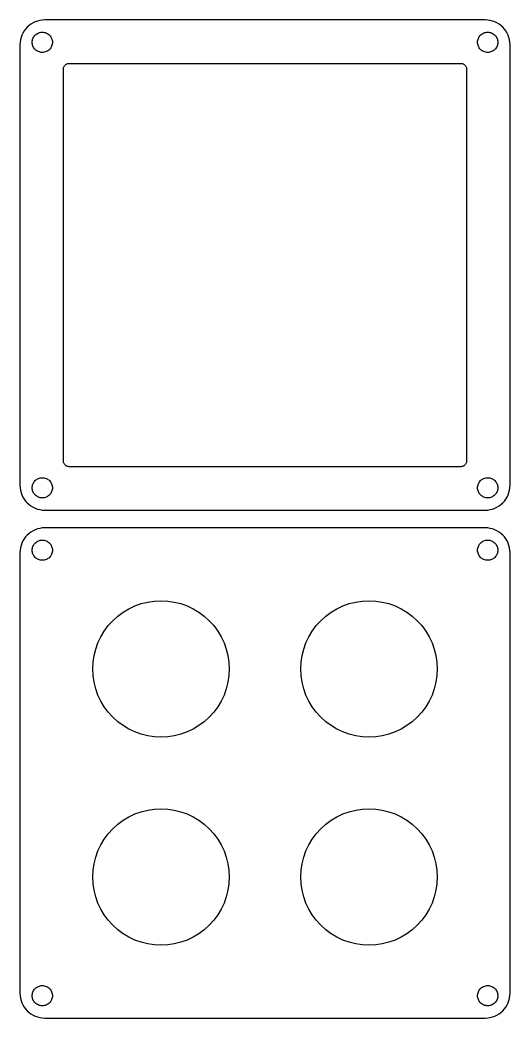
# Model space of a CAD drawing. Header units: metres. Extents: x 0 to 412, y -313 to 17.
# Drawn here: x 83 to 163.1, y -312.6 to -149.4 of the extents above; entities that cross this region are included whole.
import ezdxf

# ---------------------------------------------------------------- set-up
doc = ezdxf.new("R2010")
doc.units = ezdxf.units.M

msp = doc.modelspace()

# ---------------------------------------------------------------- linework, layer by layer
for p, q in [((85.0908, -149.928), (84.7499, -150.132)), ((85.4501, -149.758), (85.0908, -149.928)), ((85.8243, -149.624), (85.4501, -149.758)), ((86.2099, -149.528), (85.8243, -149.624)), ((86.603, -149.469), (86.2099, -149.528)), ((86.9988, -149.45), (86.603, -149.469)), ((159.001, -149.45), (86.9988, -149.45)), ((159.397, -149.469), (159.001, -149.45)), ((159.79, -149.528), (159.397, -149.469)), ((160.176, -149.624), (159.79, -149.528)), ((160.55, -149.758), (160.176, -149.624)), ((160.909, -149.928), (160.55, -149.758)), ((161.25, -150.132), (160.909, -149.928)), ((83.4282, -151.591), (83.2582, -151.95)), ((83.6325, -151.25), (83.4282, -151.591)), ((83.8693, -150.931), (83.6325, -151.25)), ((84.1362, -150.636), (83.8693, -150.931)), ((84.4307, -150.369), (84.1362, -150.636)), ((84.7499, -150.132), (84.4307, -150.369)), ((85.6833, -151.728), (85.8223, -151.645)), ((85.8223, -151.645), (85.9686, -151.576)), ((85.9686, -151.576), (86.121, -151.521)), ((86.121, -151.521), (86.2782, -151.482)), ((86.2782, -151.482), (86.4382, -151.458)), ((86.4382, -151.458), (86.6, -151.45)), ((86.6, -151.45), (86.7618, -151.458)), ((86.7618, -151.458), (86.9218, -151.482)), ((86.9218, -151.482), (87.079, -151.521)), ((87.079, -151.521), (87.2314, -151.576)), ((87.2314, -151.576), (87.3777, -151.645)), ((87.3777, -151.645), (87.5167, -151.728)), ((158.483, -151.728), (158.622, -151.645)), ((158.622, -151.645), (158.769, -151.576)), ((158.769, -151.576), (158.921, -151.521)), ((158.921, -151.521), (159.078, -151.482)), ((159.078, -151.482), (159.238, -151.458)), ((159.238, -151.458), (159.4, -151.45)), ((159.4, -151.45), (159.562, -151.458)), ((159.562, -151.458), (159.722, -151.482)), ((159.722, -151.482), (159.879, -151.521)), ((159.879, -151.521), (160.031, -151.576)), ((160.031, -151.576), (160.178, -151.645)), ((160.178, -151.645), (160.317, -151.728)), ((161.569, -150.369), (161.25, -150.132)), ((161.864, -150.636), (161.569, -150.369)), ((162.131, -150.931), (161.864, -150.636)), ((162.368, -151.25), (162.131, -150.931)), ((162.572, -151.591), (162.368, -151.25)), ((162.742, -151.95), (162.572, -151.591)), ((82.9694, -153.103), (82.95, -153.499)), ((83.0278, -152.71), (82.9694, -153.103)), ((83.1243, -152.324), (83.0278, -152.71)), ((83.2582, -151.95), (83.1243, -152.324)), ((84.9501, -153.1), (84.958, -152.938)), ((84.958, -153.262), (84.9501, -153.1)), ((84.958, -152.938), (84.9818, -152.778)), ((84.9818, -153.422), (84.958, -153.262)), ((84.9818, -152.778), (85.0211, -152.621)), ((85.0211, -152.621), (85.0757, -152.469)), ((85.0757, -152.469), (85.1448, -152.322)), ((85.1448, -152.322), (85.2282, -152.183)), ((85.2282, -152.183), (85.3246, -152.053)), ((85.3246, -152.053), (85.4333, -151.933)), ((85.4333, -151.933), (85.5533, -151.825)), ((85.5533, -151.825), (85.6833, -151.728)), ((87.5167, -151.728), (87.6467, -151.825)), ((87.6467, -151.825), (87.7668, -151.933)), ((87.7668, -151.933), (87.8754, -152.053)), ((87.8754, -152.053), (87.9718, -152.183)), ((87.9718, -152.183), (88.0552, -152.322)), ((88.0552, -152.322), (88.1244, -152.469)), ((88.1244, -152.469), (88.1789, -152.621)), ((88.1789, -152.621), (88.2183, -152.778)), ((88.2183, -152.778), (88.242, -152.938)), ((88.242, -153.262), (88.2183, -153.422)), ((88.242, -152.938), (88.2499, -153.1)), ((88.2499, -153.1), (88.242, -153.262)), ((157.75, -153.1), (157.758, -152.938)), ((157.758, -153.262), (157.75, -153.1)), ((157.758, -152.938), (157.782, -152.778)), ((157.782, -153.422), (157.758, -153.262)), ((157.782, -152.778), (157.821, -152.621)), ((157.821, -152.621), (157.876, -152.469)), ((157.876, -152.469), (157.945, -152.322)), ((157.945, -152.322), (158.028, -152.183)), ((158.028, -152.183), (158.125, -152.053)), ((158.125, -152.053), (158.233, -151.933)), ((158.233, -151.933), (158.353, -151.825)), ((158.353, -151.825), (158.483, -151.728)), ((160.317, -151.728), (160.447, -151.825)), ((160.447, -151.825), (160.567, -151.933)), ((160.567, -151.933), (160.675, -152.053)), ((160.675, -152.053), (160.772, -152.183)), ((160.772, -152.183), (160.855, -152.322)), ((160.855, -152.322), (160.924, -152.469)), ((160.924, -152.469), (160.979, -152.621)), ((160.979, -152.621), (161.018, -152.778)), ((161.018, -152.778), (161.042, -152.938)), ((161.042, -153.262), (161.018, -153.422)), ((161.042, -152.938), (161.05, -153.1)), ((161.05, -153.1), (161.042, -153.262)), ((162.876, -152.324), (162.742, -151.95)), ((162.972, -152.71), (162.876, -152.324)), ((163.031, -153.103), (162.972, -152.71)), ((163.05, -153.499), (163.031, -153.103)), ((82.95, -153.499), (82.95, -225.501)), ((85.0211, -153.579), (84.9818, -153.422)), ((85.0757, -153.731), (85.0211, -153.579)), ((85.1448, -153.878), (85.0757, -153.731)), ((85.2282, -154.017), (85.1448, -153.878)), ((85.3246, -154.147), (85.2282, -154.017)), ((85.4334, -154.267), (85.3246, -154.147)), ((85.5533, -154.375), (85.4334, -154.267)), ((85.6833, -154.472), (85.5533, -154.375)), ((85.8223, -154.555), (85.6833, -154.472)), ((85.9686, -154.624), (85.8223, -154.555)), ((86.121, -154.679), (85.9686, -154.624)), ((86.2782, -154.718), (86.121, -154.679)), ((86.4382, -154.742), (86.2782, -154.718)), ((86.6, -154.75), (86.4382, -154.742)), ((86.7618, -154.742), (86.6, -154.75)), ((86.9218, -154.718), (86.7618, -154.742)), ((87.079, -154.679), (86.9218, -154.718)), ((87.2314, -154.624), (87.079, -154.679)), ((87.3777, -154.555), (87.2314, -154.624)), ((87.5167, -154.472), (87.3777, -154.555)), ((87.6467, -154.375), (87.5167, -154.472)), ((87.7667, -154.267), (87.6467, -154.375)), ((87.8755, -154.147), (87.7667, -154.267)), ((87.9718, -154.017), (87.8755, -154.147)), ((88.0552, -153.878), (87.9718, -154.017)), ((88.1244, -153.731), (88.0552, -153.878)), ((88.1789, -153.579), (88.1244, -153.731)), ((88.2183, -153.422), (88.1789, -153.579)), ((157.821, -153.579), (157.782, -153.422)), ((157.876, -153.731), (157.821, -153.579)), ((157.945, -153.878), (157.876, -153.731)), ((158.028, -154.017), (157.945, -153.878)), ((158.125, -154.147), (158.028, -154.017)), ((158.233, -154.267), (158.125, -154.147)), ((158.353, -154.375), (158.233, -154.267)), ((158.483, -154.472), (158.353, -154.375)), ((158.622, -154.555), (158.483, -154.472)), ((158.769, -154.624), (158.622, -154.555)), ((158.921, -154.679), (158.769, -154.624)), ((159.078, -154.718), (158.921, -154.679)), ((159.238, -154.742), (159.078, -154.718)), ((159.4, -154.75), (159.238, -154.742)), ((159.562, -154.742), (159.4, -154.75)), ((159.722, -154.718), (159.562, -154.742)), ((159.879, -154.679), (159.722, -154.718)), ((160.031, -154.624), (159.879, -154.679)), ((160.178, -154.555), (160.031, -154.624)), ((160.317, -154.472), (160.178, -154.555)), ((160.447, -154.375), (160.317, -154.472)), ((160.567, -154.267), (160.447, -154.375)), ((160.675, -154.147), (160.567, -154.267)), ((160.772, -154.017), (160.675, -154.147)), ((160.855, -153.878), (160.772, -154.017)), ((160.924, -153.731), (160.855, -153.878)), ((160.979, -153.579), (160.924, -153.731)), ((161.018, -153.422), (160.979, -153.579)), ((163.05, -225.501), (163.05, -153.499)), ((90.7242, -156.591), (90.8148, -156.568)), ((90.8148, -156.568), (90.9068, -156.555)), ((90.9068, -156.555), (91.0012, -156.55)), ((91.0012, -156.55), (154.999, -156.55)), ((154.999, -156.55), (155.093, -156.555)), ((155.093, -156.555), (155.185, -156.568)), ((155.185, -156.568), (155.276, -156.591)), ((90.05, -157.501), (90.0546, -157.407)), ((90.05, -221.499), (90.05, -157.501)), ((90.0546, -157.407), (90.0683, -157.315)), ((90.0683, -157.315), (90.091, -157.224)), ((90.091, -157.224), (90.1224, -157.136)), ((90.1224, -157.136), (90.1622, -157.052)), ((90.1622, -157.052), (90.2102, -156.972)), ((90.2102, -156.972), (90.2657, -156.897)), ((90.2657, -156.897), (90.3283, -156.828)), ((90.3283, -156.828), (90.3974, -156.766)), ((90.3974, -156.766), (90.4722, -156.71)), ((90.4722, -156.71), (90.5523, -156.662)), ((90.5523, -156.662), (90.6365, -156.622)), ((90.6365, -156.622), (90.7242, -156.591)), ((155.276, -156.591), (155.364, -156.622)), ((155.364, -156.622), (155.448, -156.662)), ((155.448, -156.662), (155.528, -156.71)), ((155.528, -156.71), (155.603, -156.766)), ((155.603, -156.766), (155.672, -156.828)), ((155.672, -156.828), (155.734, -156.897)), ((155.734, -156.897), (155.79, -156.972)), ((155.79, -156.972), (155.838, -157.052)), ((155.838, -157.052), (155.878, -157.136)), ((155.878, -157.136), (155.909, -157.224)), ((155.909, -157.224), (155.932, -157.315)), ((155.932, -157.315), (155.945, -157.407)), ((155.945, -157.407), (155.95, -157.501)), ((155.95, -157.501), (155.95, -221.499)), ((90.0546, -221.593), (90.05, -221.499)), ((90.0683, -221.685), (90.0546, -221.593)), ((90.091, -221.776), (90.0683, -221.685)), ((90.1224, -221.864), (90.091, -221.776)), ((155.909, -221.776), (155.878, -221.864)), ((155.932, -221.685), (155.909, -221.776)), ((155.945, -221.593), (155.932, -221.685)), ((155.95, -221.499), (155.945, -221.593)), ((90.1622, -221.948), (90.1224, -221.864)), ((90.2102, -222.028), (90.1622, -221.948)), ((90.2657, -222.103), (90.2102, -222.028)), ((90.3283, -222.172), (90.2657, -222.103)), ((90.3974, -222.234), (90.3283, -222.172)), ((90.4722, -222.29), (90.3974, -222.234)), ((90.5523, -222.338), (90.4722, -222.29)), ((90.6365, -222.378), (90.5523, -222.338)), ((90.7242, -222.409), (90.6365, -222.378)), ((90.8148, -222.432), (90.7242, -222.409)), ((90.9068, -222.445), (90.8148, -222.432)), ((91.0012, -222.45), (90.9068, -222.445)), ((154.999, -222.45), (91.0012, -222.45)), ((155.093, -222.445), (154.999, -222.45)), ((155.185, -222.432), (155.093, -222.445)), ((155.276, -222.409), (155.185, -222.432)), ((155.364, -222.378), (155.276, -222.409)), ((155.448, -222.338), (155.364, -222.378)), ((155.528, -222.29), (155.448, -222.338)), ((155.603, -222.234), (155.528, -222.29)), ((155.672, -222.172), (155.603, -222.234)), ((155.734, -222.103), (155.672, -222.172)), ((155.79, -222.028), (155.734, -222.103)), ((155.838, -221.948), (155.79, -222.028)), ((155.878, -221.864), (155.838, -221.948)), ((85.1448, -225.122), (85.2282, -224.983)), ((85.2282, -224.983), (85.3246, -224.853)), ((85.3246, -224.853), (85.4334, -224.733)), ((85.4334, -224.733), (85.5533, -224.625)), ((85.5533, -224.625), (85.6833, -224.528)), ((85.6833, -224.528), (85.8223, -224.445)), ((85.8223, -224.445), (85.9686, -224.376)), ((85.9686, -224.376), (86.121, -224.321)), ((86.121, -224.321), (86.2782, -224.282)), ((86.2782, -224.282), (86.4382, -224.258)), ((86.4382, -224.258), (86.6, -224.25)), ((86.6, -224.25), (86.7618, -224.258)), ((86.7618, -224.258), (86.9218, -224.282)), ((86.9218, -224.282), (87.079, -224.321)), ((87.079, -224.321), (87.2314, -224.376)), ((87.2314, -224.376), (87.3777, -224.445)), ((87.3777, -224.445), (87.5167, -224.528)), ((87.5167, -224.528), (87.6467, -224.625)), ((87.6467, -224.625), (87.7667, -224.733)), ((87.7667, -224.733), (87.8755, -224.853)), ((87.8755, -224.853), (87.9718, -224.983)), ((87.9718, -224.983), (88.0552, -225.122)), ((157.945, -225.122), (158.028, -224.983)), ((158.028, -224.983), (158.125, -224.853)), ((158.125, -224.853), (158.233, -224.733)), ((158.233, -224.733), (158.353, -224.625)), ((158.353, -224.625), (158.483, -224.528)), ((158.483, -224.528), (158.622, -224.445)), ((158.622, -224.445), (158.769, -224.376)), ((158.769, -224.376), (158.921, -224.321)), ((158.921, -224.321), (159.078, -224.282)), ((159.078, -224.282), (159.238, -224.258)), ((159.238, -224.258), (159.4, -224.25)), ((159.4, -224.25), (159.562, -224.258)), ((159.562, -224.258), (159.722, -224.282)), ((159.722, -224.282), (159.879, -224.321)), ((159.879, -224.321), (160.031, -224.376)), ((160.031, -224.376), (160.178, -224.445)), ((160.178, -224.445), (160.317, -224.528)), ((160.317, -224.528), (160.447, -224.625)), ((160.447, -224.625), (160.567, -224.733)), ((160.567, -224.733), (160.675, -224.853)), ((160.675, -224.853), (160.772, -224.983)), ((160.772, -224.983), (160.855, -225.122)), ((82.95, -225.501), (82.9694, -225.897)), ((82.9694, -225.897), (83.0278, -226.29)), ((83.0278, -226.29), (83.1243, -226.676)), ((83.1243, -226.676), (83.2582, -227.05)), ((84.9501, -225.9), (84.958, -225.738)), ((84.958, -226.062), (84.9501, -225.9)), ((84.958, -225.738), (84.9818, -225.578)), ((84.9818, -226.222), (84.958, -226.062)), ((84.9818, -225.578), (85.0211, -225.421)), ((85.0211, -226.379), (84.9818, -226.222)), ((85.0211, -225.421), (85.0757, -225.269)), ((85.0757, -226.531), (85.0211, -226.379)), ((85.0757, -225.269), (85.1448, -225.122)), ((85.1448, -226.678), (85.0757, -226.531)), ((85.2282, -226.817), (85.1448, -226.678)), ((88.0552, -226.678), (87.9718, -226.817)), ((88.0552, -225.122), (88.1244, -225.269)), ((88.1244, -226.531), (88.0552, -226.678)), ((88.1244, -225.269), (88.1789, -225.421)), ((88.1789, -226.379), (88.1244, -226.531)), ((88.1789, -225.421), (88.2183, -225.578)), ((88.2183, -226.222), (88.1789, -226.379)), ((88.2183, -225.578), (88.242, -225.738)), ((88.242, -226.062), (88.2183, -226.222)), ((88.242, -225.738), (88.2499, -225.9)), ((88.2499, -225.9), (88.242, -226.062)), ((157.75, -225.9), (157.758, -225.738)), ((157.758, -226.062), (157.75, -225.9)), ((157.758, -225.738), (157.782, -225.578)), ((157.782, -226.222), (157.758, -226.062)), ((157.782, -225.578), (157.821, -225.421)), ((157.821, -226.379), (157.782, -226.222)), ((157.821, -225.421), (157.876, -225.269)), ((157.876, -226.531), (157.821, -226.379)), ((157.876, -225.269), (157.945, -225.122)), ((157.945, -226.678), (157.876, -226.531)), ((158.028, -226.817), (157.945, -226.678)), ((160.855, -226.678), (160.772, -226.817)), ((160.855, -225.122), (160.924, -225.269)), ((160.924, -226.531), (160.855, -226.678)), ((160.924, -225.269), (160.979, -225.421)), ((160.979, -226.379), (160.924, -226.531)), ((160.979, -225.421), (161.018, -225.578)), ((161.018, -226.222), (160.979, -226.379)), ((161.018, -225.578), (161.042, -225.738)), ((161.042, -226.062), (161.018, -226.222)), ((161.042, -225.738), (161.05, -225.9)), ((161.05, -225.9), (161.042, -226.062)), ((162.742, -227.05), (162.876, -226.676)), ((162.876, -226.676), (162.972, -226.29)), ((162.972, -226.29), (163.031, -225.897)), ((163.031, -225.897), (163.05, -225.501)), ((83.2582, -227.05), (83.4282, -227.409)), ((83.4282, -227.409), (83.6325, -227.75)), ((83.6325, -227.75), (83.8693, -228.069)), ((83.8693, -228.069), (84.1362, -228.364)), ((85.3246, -226.947), (85.2282, -226.817)), ((85.4333, -227.067), (85.3246, -226.947)), ((85.5533, -227.175), (85.4333, -227.067)), ((85.6833, -227.272), (85.5533, -227.175)), ((85.8223, -227.355), (85.6833, -227.272)), ((85.9686, -227.424), (85.8223, -227.355)), ((86.121, -227.479), (85.9686, -227.424)), ((86.2782, -227.518), (86.121, -227.479)), ((86.4382, -227.542), (86.2782, -227.518)), ((86.6, -227.55), (86.4382, -227.542)), ((86.7618, -227.542), (86.6, -227.55)), ((86.9218, -227.518), (86.7618, -227.542)), ((87.079, -227.479), (86.9218, -227.518)), ((87.2314, -227.424), (87.079, -227.479)), ((87.3777, -227.355), (87.2314, -227.424)), ((87.5167, -227.272), (87.3777, -227.355)), ((87.6467, -227.175), (87.5167, -227.272)), ((87.7668, -227.067), (87.6467, -227.175)), ((87.8754, -226.947), (87.7668, -227.067)), ((87.9718, -226.817), (87.8754, -226.947)), ((158.125, -226.947), (158.028, -226.817)), ((158.233, -227.067), (158.125, -226.947)), ((158.353, -227.175), (158.233, -227.067)), ((158.483, -227.272), (158.353, -227.175)), ((158.622, -227.355), (158.483, -227.272)), ((158.769, -227.424), (158.622, -227.355)), ((158.921, -227.479), (158.769, -227.424)), ((159.078, -227.518), (158.921, -227.479)), ((159.238, -227.542), (159.078, -227.518)), ((159.4, -227.55), (159.238, -227.542)), ((159.562, -227.542), (159.4, -227.55)), ((159.722, -227.518), (159.562, -227.542)), ((159.879, -227.479), (159.722, -227.518)), ((160.031, -227.424), (159.879, -227.479)), ((160.178, -227.355), (160.031, -227.424)), ((160.317, -227.272), (160.178, -227.355)), ((160.447, -227.175), (160.317, -227.272)), ((160.567, -227.067), (160.447, -227.175)), ((160.675, -226.947), (160.567, -227.067)), ((160.772, -226.817), (160.675, -226.947)), ((161.864, -228.364), (162.131, -228.069)), ((162.131, -228.069), (162.368, -227.75)), ((162.368, -227.75), (162.572, -227.409)), ((162.572, -227.409), (162.742, -227.05)), ((84.1362, -228.364), (84.4307, -228.631)), ((84.4307, -228.631), (84.7499, -228.868)), ((84.7499, -228.868), (85.0908, -229.072)), ((85.0908, -229.072), (85.4501, -229.242)), ((85.4501, -229.242), (85.8243, -229.376)), ((85.8243, -229.376), (86.2099, -229.472)), ((86.2099, -229.472), (86.603, -229.531)), ((86.603, -229.531), (86.9988, -229.55)), ((86.9988, -229.55), (159.001, -229.55)), ((159.001, -229.55), (159.397, -229.531)), ((159.397, -229.531), (159.79, -229.472)), ((159.79, -229.472), (160.176, -229.376)), ((160.176, -229.376), (160.55, -229.242)), ((160.55, -229.242), (160.909, -229.072)), ((160.909, -229.072), (161.25, -228.868)), ((161.25, -228.868), (161.569, -228.631)), ((161.569, -228.631), (161.864, -228.364)), ((84.7499, -233.132), (84.4307, -233.369)), ((85.0908, -232.928), (84.7499, -233.132)), ((85.4501, -232.758), (85.0908, -232.928)), ((85.8243, -232.624), (85.4501, -232.758)), ((86.2099, -232.528), (85.8243, -232.624)), ((86.603, -232.469), (86.2099, -232.528)), ((86.9988, -232.45), (86.603, -232.469)), ((159.001, -232.45), (86.9988, -232.45)), ((159.397, -232.469), (159.001, -232.45)), ((159.79, -232.528), (159.397, -232.469)), ((160.176, -232.624), (159.79, -232.528)), ((160.55, -232.758), (160.176, -232.624)), ((160.909, -232.928), (160.55, -232.758)), ((161.25, -233.132), (160.909, -232.928)), ((161.569, -233.369), (161.25, -233.132)), ((83.4282, -234.591), (83.2582, -234.95)), ((83.6325, -234.25), (83.4282, -234.591)), ((83.8693, -233.931), (83.6325, -234.25)), ((84.1362, -233.636), (83.8693, -233.931)), ((84.4307, -233.369), (84.1362, -233.636)), ((85.4333, -234.933), (85.5533, -234.825)), ((85.5533, -234.825), (85.6833, -234.728)), ((85.6833, -234.728), (85.8223, -234.645)), ((85.8223, -234.645), (85.9686, -234.576)), ((85.9686, -234.576), (86.121, -234.521)), ((86.121, -234.521), (86.2782, -234.482)), ((86.2782, -234.482), (86.4382, -234.458)), ((86.4382, -234.458), (86.6, -234.45)), ((86.6, -234.45), (86.7618, -234.458)), ((86.7618, -234.458), (86.9218, -234.482)), ((86.9218, -234.482), (87.079, -234.521)), ((87.079, -234.521), (87.2314, -234.576)), ((87.2314, -234.576), (87.3777, -234.645)), ((87.3777, -234.645), (87.5167, -234.728)), ((87.5167, -234.728), (87.6467, -234.825)), ((87.6467, -234.825), (87.7668, -234.933)), ((158.233, -234.933), (158.353, -234.825)), ((158.353, -234.825), (158.483, -234.728)), ((158.483, -234.728), (158.622, -234.645)), ((158.622, -234.645), (158.769, -234.576)), ((158.769, -234.576), (158.921, -234.521)), ((158.921, -234.521), (159.078, -234.482)), ((159.078, -234.482), (159.238, -234.458)), ((159.238, -234.458), (159.4, -234.45)), ((159.4, -234.45), (159.562, -234.458)), ((159.562, -234.458), (159.722, -234.482)), ((159.722, -234.482), (159.879, -234.521)), ((159.879, -234.521), (160.031, -234.576)), ((160.031, -234.576), (160.178, -234.645)), ((160.178, -234.645), (160.317, -234.728)), ((160.317, -234.728), (160.447, -234.825)), ((160.447, -234.825), (160.567, -234.933)), ((161.864, -233.636), (161.569, -233.369)), ((162.131, -233.931), (161.864, -233.636)), ((162.368, -234.25), (162.131, -233.931)), ((162.572, -234.591), (162.368, -234.25)), ((162.742, -234.95), (162.572, -234.591)), ((82.9694, -236.103), (82.95, -236.499)), ((83.0278, -235.71), (82.9694, -236.103)), ((83.1243, -235.324), (83.0278, -235.71)), ((83.2582, -234.95), (83.1243, -235.324)), ((84.9501, -236.1), (84.958, -235.938)), ((84.958, -236.262), (84.9501, -236.1)), ((84.958, -235.938), (84.9818, -235.778)), ((84.9818, -236.422), (84.958, -236.262)), ((84.9818, -235.778), (85.0211, -235.621)), ((85.0211, -236.579), (84.9818, -236.422)), ((85.0211, -235.621), (85.0757, -235.469)), ((85.0757, -235.469), (85.1448, -235.322)), ((85.1448, -235.322), (85.2282, -235.183)), ((85.2282, -235.183), (85.3246, -235.053)), ((85.3246, -235.053), (85.4333, -234.933)), ((87.7668, -234.933), (87.8754, -235.053)), ((87.8754, -235.053), (87.9718, -235.183)), ((87.9718, -235.183), (88.0552, -235.322)), ((88.0552, -235.322), (88.1244, -235.469)), ((88.1244, -235.469), (88.1789, -235.621)), ((88.1789, -235.621), (88.2183, -235.778)), ((88.2183, -236.422), (88.1789, -236.579)), ((88.2183, -235.778), (88.242, -235.938)), ((88.242, -236.262), (88.2183, -236.422)), ((88.242, -235.938), (88.2499, -236.1)), ((88.2499, -236.1), (88.242, -236.262)), ((157.75, -236.1), (157.758, -235.938)), ((157.758, -236.262), (157.75, -236.1)), ((157.758, -235.938), (157.782, -235.778)), ((157.782, -236.422), (157.758, -236.262)), ((157.782, -235.778), (157.821, -235.621)), ((157.821, -236.579), (157.782, -236.422)), ((157.821, -235.621), (157.876, -235.469)), ((157.876, -235.469), (157.945, -235.322)), ((157.945, -235.322), (158.028, -235.183)), ((158.028, -235.183), (158.125, -235.053)), ((158.125, -235.053), (158.233, -234.933)), ((160.567, -234.933), (160.675, -235.053)), ((160.675, -235.053), (160.772, -235.183)), ((160.772, -235.183), (160.855, -235.322)), ((160.855, -235.322), (160.924, -235.469)), ((160.924, -235.469), (160.979, -235.621)), ((160.979, -235.621), (161.018, -235.778)), ((161.018, -236.422), (160.979, -236.579)), ((161.018, -235.778), (161.042, -235.938)), ((161.042, -236.262), (161.018, -236.422)), ((161.042, -235.938), (161.05, -236.1)), ((161.05, -236.1), (161.042, -236.262)), ((162.876, -235.324), (162.742, -234.95)), ((162.972, -235.71), (162.876, -235.324)), ((163.031, -236.103), (162.972, -235.71)), ((163.05, -236.499), (163.031, -236.103)), ((82.95, -236.499), (82.95, -308.501)), ((85.0757, -236.731), (85.0211, -236.579)), ((85.1448, -236.878), (85.0757, -236.731)), ((85.2282, -237.017), (85.1448, -236.878)), ((85.3246, -237.147), (85.2282, -237.017)), ((85.4334, -237.267), (85.3246, -237.147)), ((85.5533, -237.375), (85.4334, -237.267)), ((85.6833, -237.472), (85.5533, -237.375)), ((85.8223, -237.555), (85.6833, -237.472)), ((85.9686, -237.624), (85.8223, -237.555)), ((86.121, -237.679), (85.9686, -237.624)), ((86.2782, -237.718), (86.121, -237.679)), ((86.4382, -237.742), (86.2782, -237.718)), ((86.6, -237.75), (86.4382, -237.742)), ((86.7618, -237.742), (86.6, -237.75)), ((86.9218, -237.718), (86.7618, -237.742)), ((87.079, -237.679), (86.9218, -237.718)), ((87.2314, -237.624), (87.079, -237.679)), ((87.3777, -237.555), (87.2314, -237.624)), ((87.5167, -237.472), (87.3777, -237.555)), ((87.6467, -237.375), (87.5167, -237.472)), ((87.7667, -237.267), (87.6467, -237.375)), ((87.8755, -237.147), (87.7667, -237.267)), ((87.9718, -237.017), (87.8755, -237.147)), ((88.0552, -236.878), (87.9718, -237.017)), ((88.1244, -236.731), (88.0552, -236.878)), ((88.1789, -236.579), (88.1244, -236.731)), ((157.876, -236.731), (157.821, -236.579)), ((157.945, -236.878), (157.876, -236.731)), ((158.028, -237.017), (157.945, -236.878)), ((158.125, -237.147), (158.028, -237.017)), ((158.233, -237.267), (158.125, -237.147)), ((158.353, -237.375), (158.233, -237.267)), ((158.483, -237.472), (158.353, -237.375)), ((158.622, -237.555), (158.483, -237.472)), ((158.769, -237.624), (158.622, -237.555)), ((158.921, -237.679), (158.769, -237.624)), ((159.078, -237.718), (158.921, -237.679)), ((159.238, -237.742), (159.078, -237.718)), ((159.4, -237.75), (159.238, -237.742)), ((159.562, -237.742), (159.4, -237.75)), ((159.722, -237.718), (159.562, -237.742)), ((159.879, -237.679), (159.722, -237.718)), ((160.031, -237.624), (159.879, -237.679)), ((160.178, -237.555), (160.031, -237.624)), ((160.317, -237.472), (160.178, -237.555)), ((160.447, -237.375), (160.317, -237.472)), ((160.567, -237.267), (160.447, -237.375)), ((160.675, -237.147), (160.567, -237.267)), ((160.772, -237.017), (160.675, -237.147)), ((160.855, -236.878), (160.772, -237.017)), ((160.924, -236.731), (160.855, -236.878)), ((160.979, -236.579), (160.924, -236.731)), ((163.05, -308.501), (163.05, -236.499)), ((102.763, -244.83), (103.825, -244.564)), ((103.825, -244.564), (104.907, -244.404)), ((104.907, -244.404), (106, -244.35)), ((106, -244.35), (107.093, -244.404)), ((107.093, -244.404), (108.175, -244.564)), ((108.175, -244.564), (109.237, -244.83)), ((136.763, -244.83), (137.825, -244.564)), ((137.825, -244.564), (138.907, -244.404)), ((138.907, -244.404), (140, -244.35)), ((140, -244.35), (141.093, -244.404)), ((141.093, -244.404), (142.175, -244.564)), ((142.175, -244.564), (143.237, -244.83)), ((98.9266, -246.881), (99.8054, -246.229)), ((99.8054, -246.229), (100.744, -245.667)), ((100.744, -245.667), (101.733, -245.199)), ((101.733, -245.199), (102.763, -244.83)), ((109.237, -244.83), (110.267, -245.199)), ((110.267, -245.199), (111.256, -245.667)), ((111.256, -245.667), (112.195, -246.229)), ((112.195, -246.229), (113.073, -246.881)), ((132.927, -246.881), (133.805, -246.229)), ((133.805, -246.229), (134.744, -245.667)), ((134.744, -245.667), (135.733, -245.199)), ((135.733, -245.199), (136.763, -244.83)), ((143.237, -244.83), (144.267, -245.199)), ((144.267, -245.199), (145.256, -245.667)), ((145.256, -245.667), (146.195, -246.229)), ((146.195, -246.229), (147.073, -246.881)), ((97.3809, -248.427), (98.1158, -247.616)), ((98.1158, -247.616), (98.9266, -246.881)), ((113.073, -246.881), (113.884, -247.616)), ((113.884, -247.616), (114.619, -248.427)), ((131.381, -248.427), (132.116, -247.616)), ((132.116, -247.616), (132.927, -246.881)), ((147.073, -246.881), (147.884, -247.616)), ((147.884, -247.616), (148.619, -248.427)), ((96.1666, -250.244), (96.7292, -249.305)), ((96.7292, -249.305), (97.3809, -248.427)), ((114.619, -248.427), (115.271, -249.305)), ((115.271, -249.305), (115.833, -250.244)), ((130.167, -250.244), (130.729, -249.305)), ((130.729, -249.305), (131.381, -248.427)), ((148.619, -248.427), (149.271, -249.305)), ((149.271, -249.305), (149.833, -250.244)), ((95.6988, -251.233), (96.1666, -250.244)), ((115.833, -250.244), (116.301, -251.233)), ((129.699, -251.233), (130.167, -250.244)), ((149.833, -250.244), (150.301, -251.233)), ((95.0643, -253.325), (95.3302, -252.263)), ((95.3302, -252.263), (95.6988, -251.233)), ((116.301, -251.233), (116.67, -252.263)), ((116.67, -252.263), (116.936, -253.325)), ((129.064, -253.325), (129.33, -252.263)), ((129.33, -252.263), (129.699, -251.233)), ((150.301, -251.233), (150.67, -252.263)), ((150.67, -252.263), (150.936, -253.325)), ((94.8501, -255.5), (94.9037, -254.407)), ((94.9037, -254.407), (95.0643, -253.325)), ((116.936, -253.325), (117.096, -254.407)), ((117.096, -254.407), (117.15, -255.5)), ((128.85, -255.5), (128.904, -254.407)), ((128.904, -254.407), (129.064, -253.325)), ((150.936, -253.325), (151.096, -254.407)), ((151.096, -254.407), (151.15, -255.5)), ((94.9037, -256.593), (94.8501, -255.5)), ((117.15, -255.5), (117.096, -256.593)), ((128.904, -256.593), (128.85, -255.5)), ((151.15, -255.5), (151.096, -256.593)), ((95.0643, -257.675), (94.9037, -256.593)), ((95.3302, -258.737), (95.0643, -257.675)), ((116.936, -257.675), (116.67, -258.737)), ((117.096, -256.593), (116.936, -257.675)), ((129.064, -257.675), (128.904, -256.593)), ((129.33, -258.737), (129.064, -257.675)), ((150.936, -257.675), (150.67, -258.737)), ((151.096, -256.593), (150.936, -257.675)), ((95.6988, -259.767), (95.3302, -258.737)), ((116.67, -258.737), (116.301, -259.767)), ((129.699, -259.767), (129.33, -258.737)), ((150.67, -258.737), (150.301, -259.767)), ((96.1666, -260.756), (95.6988, -259.767)), ((96.7292, -261.695), (96.1666, -260.756)), ((115.833, -260.756), (115.271, -261.695)), ((116.301, -259.767), (115.833, -260.756)), ((130.167, -260.756), (129.699, -259.767)), ((130.729, -261.695), (130.167, -260.756)), ((149.833, -260.756), (149.271, -261.695)), ((150.301, -259.767), (149.833, -260.756)), ((97.3809, -262.573), (96.7292, -261.695)), ((98.1158, -263.384), (97.3809, -262.573)), ((114.619, -262.573), (113.884, -263.384)), ((115.271, -261.695), (114.619, -262.573)), ((131.381, -262.573), (130.729, -261.695)), ((132.116, -263.384), (131.381, -262.573)), ((148.619, -262.573), (147.884, -263.384)), ((149.271, -261.695), (148.619, -262.573)), ((98.9266, -264.119), (98.1158, -263.384)), ((99.8054, -264.771), (98.9266, -264.119)), ((113.073, -264.119), (112.195, -264.771)), ((113.884, -263.384), (113.073, -264.119)), ((132.927, -264.119), (132.116, -263.384)), ((133.805, -264.771), (132.927, -264.119)), ((147.073, -264.119), (146.195, -264.771)), ((147.884, -263.384), (147.073, -264.119)), ((100.744, -265.333), (99.8054, -264.771)), ((101.733, -265.801), (100.744, -265.333)), ((102.763, -266.17), (101.733, -265.801)), ((110.267, -265.801), (109.237, -266.17)), ((111.256, -265.333), (110.267, -265.801)), ((112.195, -264.771), (111.256, -265.333)), ((134.744, -265.333), (133.805, -264.771)), ((135.733, -265.801), (134.744, -265.333)), ((136.763, -266.17), (135.733, -265.801)), ((144.267, -265.801), (143.237, -266.17)), ((145.256, -265.333), (144.267, -265.801)), ((146.195, -264.771), (145.256, -265.333)), ((103.825, -266.436), (102.763, -266.17)), ((104.907, -266.596), (103.825, -266.436)), ((106, -266.65), (104.907, -266.596)), ((107.093, -266.596), (106, -266.65)), ((108.175, -266.436), (107.093, -266.596)), ((109.237, -266.17), (108.175, -266.436)), ((137.825, -266.436), (136.763, -266.17)), ((138.907, -266.596), (137.825, -266.436)), ((140, -266.65), (138.907, -266.596)), ((141.093, -266.596), (140, -266.65)), ((142.175, -266.436), (141.093, -266.596)), ((143.237, -266.17), (142.175, -266.436)), ((101.733, -279.199), (102.763, -278.83)), ((102.763, -278.83), (103.825, -278.564)), ((103.825, -278.564), (104.907, -278.404)), ((104.907, -278.404), (106, -278.35)), ((106, -278.35), (107.093, -278.404)), ((107.093, -278.404), (108.175, -278.564)), ((108.175, -278.564), (109.237, -278.83)), ((109.237, -278.83), (110.267, -279.199)), ((135.733, -279.199), (136.763, -278.83)), ((136.763, -278.83), (137.825, -278.564)), ((137.825, -278.564), (138.907, -278.404)), ((138.907, -278.404), (140, -278.35)), ((140, -278.35), (141.093, -278.404)), ((141.093, -278.404), (142.175, -278.564)), ((142.175, -278.564), (143.237, -278.83)), ((143.237, -278.83), (144.267, -279.199)), ((98.9266, -280.881), (99.8054, -280.229)), ((99.8054, -280.229), (100.744, -279.667)), ((100.744, -279.667), (101.733, -279.199)), ((110.267, -279.199), (111.256, -279.667)), ((111.256, -279.667), (112.195, -280.229)), ((112.195, -280.229), (113.073, -280.881)), ((132.927, -280.881), (133.805, -280.229)), ((133.805, -280.229), (134.744, -279.667)), ((134.744, -279.667), (135.733, -279.199)), ((144.267, -279.199), (145.256, -279.667)), ((145.256, -279.667), (146.195, -280.229)), ((146.195, -280.229), (147.073, -280.881)), ((97.3809, -282.427), (98.1158, -281.616)), ((98.1158, -281.616), (98.9266, -280.881)), ((113.073, -280.881), (113.884, -281.616)), ((113.884, -281.616), (114.619, -282.427)), ((131.381, -282.427), (132.116, -281.616)), ((132.116, -281.616), (132.927, -280.881)), ((147.073, -280.881), (147.884, -281.616)), ((147.884, -281.616), (148.619, -282.427)), ((96.1666, -284.244), (96.7292, -283.305)), ((96.7292, -283.305), (97.3809, -282.427)), ((114.619, -282.427), (115.271, -283.305)), ((115.271, -283.305), (115.833, -284.244)), ((130.167, -284.244), (130.729, -283.305)), ((130.729, -283.305), (131.381, -282.427)), ((148.619, -282.427), (149.271, -283.305)), ((149.271, -283.305), (149.833, -284.244)), ((95.3302, -286.263), (95.6988, -285.233)), ((95.6988, -285.233), (96.1666, -284.244)), ((115.833, -284.244), (116.301, -285.233)), ((116.301, -285.233), (116.67, -286.263)), ((129.33, -286.263), (129.699, -285.233)), ((129.699, -285.233), (130.167, -284.244)), ((149.833, -284.244), (150.301, -285.233)), ((150.301, -285.233), (150.67, -286.263)), ((95.0643, -287.325), (95.3302, -286.263)), ((116.67, -286.263), (116.936, -287.325)), ((129.064, -287.325), (129.33, -286.263)), ((150.67, -286.263), (150.936, -287.325)), ((94.8501, -289.5), (94.9037, -288.407)), ((94.9037, -288.407), (95.0643, -287.325)), ((116.936, -287.325), (117.096, -288.407)), ((117.096, -288.407), (117.15, -289.5)), ((128.85, -289.5), (128.904, -288.407)), ((128.904, -288.407), (129.064, -287.325)), ((150.936, -287.325), (151.096, -288.407)), ((151.096, -288.407), (151.15, -289.5)), ((94.9037, -290.593), (94.8501, -289.5)), ((117.15, -289.5), (117.096, -290.593)), ((128.904, -290.593), (128.85, -289.5)), ((151.15, -289.5), (151.096, -290.593)), ((95.0643, -291.675), (94.9037, -290.593)), ((95.3302, -292.737), (95.0643, -291.675)), ((116.936, -291.675), (116.67, -292.737)), ((117.096, -290.593), (116.936, -291.675)), ((129.064, -291.675), (128.904, -290.593)), ((129.33, -292.737), (129.064, -291.675)), ((150.936, -291.675), (150.67, -292.737)), ((151.096, -290.593), (150.936, -291.675)), ((95.6988, -293.767), (95.3302, -292.737)), ((116.67, -292.737), (116.301, -293.767)), ((129.699, -293.767), (129.33, -292.737)), ((150.67, -292.737), (150.301, -293.767)), ((96.1666, -294.756), (95.6988, -293.767)), ((96.7292, -295.695), (96.1666, -294.756)), ((115.833, -294.756), (115.271, -295.695)), ((116.301, -293.767), (115.833, -294.756)), ((130.167, -294.756), (129.699, -293.767)), ((130.729, -295.695), (130.167, -294.756)), ((149.833, -294.756), (149.271, -295.695)), ((150.301, -293.767), (149.833, -294.756)), ((97.3809, -296.573), (96.7292, -295.695)), ((98.1158, -297.384), (97.3809, -296.573)), ((114.619, -296.573), (113.884, -297.384)), ((115.271, -295.695), (114.619, -296.573)), ((131.381, -296.573), (130.729, -295.695)), ((132.116, -297.384), (131.381, -296.573)), ((148.619, -296.573), (147.884, -297.384)), ((149.271, -295.695), (148.619, -296.573)), ((98.9266, -298.119), (98.1158, -297.384)), ((99.8054, -298.771), (98.9266, -298.119)), ((113.073, -298.119), (112.195, -298.771)), ((113.884, -297.384), (113.073, -298.119)), ((132.927, -298.119), (132.116, -297.384)), ((133.805, -298.771), (132.927, -298.119)), ((147.073, -298.119), (146.195, -298.771)), ((147.884, -297.384), (147.073, -298.119)), ((100.744, -299.333), (99.8054, -298.771)), ((101.733, -299.801), (100.744, -299.333)), ((102.763, -300.17), (101.733, -299.801)), ((110.267, -299.801), (109.237, -300.17)), ((111.256, -299.333), (110.267, -299.801)), ((112.195, -298.771), (111.256, -299.333)), ((134.744, -299.333), (133.805, -298.771)), ((135.733, -299.801), (134.744, -299.333)), ((136.763, -300.17), (135.733, -299.801)), ((144.267, -299.801), (143.237, -300.17)), ((145.256, -299.333), (144.267, -299.801)), ((146.195, -298.771), (145.256, -299.333)), ((103.825, -300.436), (102.763, -300.17)), ((104.907, -300.596), (103.825, -300.436)), ((106, -300.65), (104.907, -300.596)), ((107.093, -300.596), (106, -300.65)), ((108.175, -300.436), (107.093, -300.596)), ((109.237, -300.17), (108.175, -300.436)), ((137.825, -300.436), (136.763, -300.17)), ((138.907, -300.596), (137.825, -300.436)), ((140, -300.65), (138.907, -300.596)), ((141.093, -300.596), (140, -300.65)), ((142.175, -300.436), (141.093, -300.596)), ((143.237, -300.17), (142.175, -300.436)), ((85.0757, -308.269), (85.1448, -308.122)), ((85.1448, -308.122), (85.2282, -307.983)), ((85.2282, -307.983), (85.3246, -307.853)), ((85.3246, -307.853), (85.4334, -307.733)), ((85.4334, -307.733), (85.5533, -307.625)), ((85.5533, -307.625), (85.6833, -307.528)), ((85.6833, -307.528), (85.8223, -307.445)), ((85.8223, -307.445), (85.9686, -307.376)), ((85.9686, -307.376), (86.121, -307.321)), ((86.121, -307.321), (86.2782, -307.282)), ((86.2782, -307.282), (86.4382, -307.258)), ((86.4382, -307.258), (86.6, -307.25)), ((86.6, -307.25), (86.7618, -307.258)), ((86.7618, -307.258), (86.9218, -307.282)), ((86.9218, -307.282), (87.079, -307.321)), ((87.079, -307.321), (87.2314, -307.376)), ((87.2314, -307.376), (87.3777, -307.445)), ((87.3777, -307.445), (87.5167, -307.528)), ((87.5167, -307.528), (87.6467, -307.625)), ((87.6467, -307.625), (87.7667, -307.733)), ((87.7667, -307.733), (87.8755, -307.853)), ((87.8755, -307.853), (87.9718, -307.983)), ((87.9718, -307.983), (88.0552, -308.122)), ((88.0552, -308.122), (88.1244, -308.269)), ((157.876, -308.269), (157.945, -308.122)), ((157.945, -308.122), (158.028, -307.983)), ((158.028, -307.983), (158.125, -307.853)), ((158.125, -307.853), (158.233, -307.733)), ((158.233, -307.733), (158.353, -307.625)), ((158.353, -307.625), (158.483, -307.528)), ((158.483, -307.528), (158.622, -307.445)), ((158.622, -307.445), (158.769, -307.376)), ((158.769, -307.376), (158.921, -307.321)), ((158.921, -307.321), (159.078, -307.282)), ((159.078, -307.282), (159.238, -307.258)), ((159.238, -307.258), (159.4, -307.25)), ((159.4, -307.25), (159.562, -307.258)), ((159.562, -307.258), (159.722, -307.282)), ((159.722, -307.282), (159.879, -307.321)), ((159.879, -307.321), (160.031, -307.376)), ((160.031, -307.376), (160.178, -307.445)), ((160.178, -307.445), (160.317, -307.528)), ((160.317, -307.528), (160.447, -307.625)), ((160.447, -307.625), (160.567, -307.733)), ((160.567, -307.733), (160.675, -307.853)), ((160.675, -307.853), (160.772, -307.983)), ((160.772, -307.983), (160.855, -308.122)), ((160.855, -308.122), (160.924, -308.269)), ((82.95, -308.501), (82.9694, -308.897)), ((82.9694, -308.897), (83.0278, -309.29)), ((83.0278, -309.29), (83.1243, -309.676)), ((83.1243, -309.676), (83.2582, -310.05)), ((84.9501, -308.9), (84.958, -308.738)), ((84.958, -309.062), (84.9501, -308.9)), ((84.958, -308.738), (84.9818, -308.578)), ((84.9818, -309.222), (84.958, -309.062)), ((84.9818, -308.578), (85.0211, -308.421)), ((85.0211, -309.379), (84.9818, -309.222)), ((85.0211, -308.421), (85.0757, -308.269)), ((85.0757, -309.531), (85.0211, -309.379)), ((85.1448, -309.678), (85.0757, -309.531)), ((85.2282, -309.817), (85.1448, -309.678)), ((85.3246, -309.947), (85.2282, -309.817)), ((87.9718, -309.817), (87.8754, -309.947)), ((88.0552, -309.678), (87.9718, -309.817)), ((88.1244, -309.531), (88.0552, -309.678)), ((88.1244, -308.269), (88.1789, -308.421)), ((88.1789, -309.379), (88.1244, -309.531)), ((88.1789, -308.421), (88.2183, -308.578)), ((88.2183, -309.222), (88.1789, -309.379)), ((88.2183, -308.578), (88.242, -308.738)), ((88.242, -309.062), (88.2183, -309.222)), ((88.242, -308.738), (88.2499, -308.9)), ((88.2499, -308.9), (88.242, -309.062)), ((157.75, -308.9), (157.758, -308.738)), ((157.758, -309.062), (157.75, -308.9)), ((157.758, -308.738), (157.782, -308.578)), ((157.782, -309.222), (157.758, -309.062)), ((157.782, -308.578), (157.821, -308.421)), ((157.821, -309.379), (157.782, -309.222)), ((157.821, -308.421), (157.876, -308.269)), ((157.876, -309.531), (157.821, -309.379)), ((157.945, -309.678), (157.876, -309.531)), ((158.028, -309.817), (157.945, -309.678)), ((158.125, -309.947), (158.028, -309.817)), ((160.772, -309.817), (160.675, -309.947)), ((160.855, -309.678), (160.772, -309.817)), ((160.924, -309.531), (160.855, -309.678)), ((160.924, -308.269), (160.979, -308.421)), ((160.979, -309.379), (160.924, -309.531)), ((160.979, -308.421), (161.018, -308.578)), ((161.018, -309.222), (160.979, -309.379)), ((161.018, -308.578), (161.042, -308.738)), ((161.042, -309.062), (161.018, -309.222)), ((161.042, -308.738), (161.05, -308.9)), ((161.05, -308.9), (161.042, -309.062)), ((162.742, -310.05), (162.876, -309.676)), ((162.876, -309.676), (162.972, -309.29)), ((162.972, -309.29), (163.031, -308.897)), ((163.031, -308.897), (163.05, -308.501)), ((83.2582, -310.05), (83.4282, -310.409)), ((83.4282, -310.409), (83.6325, -310.75)), ((83.6325, -310.75), (83.8693, -311.069)), ((83.8693, -311.069), (84.1362, -311.364)), ((84.1362, -311.364), (84.4307, -311.631)), ((85.4333, -310.067), (85.3246, -309.947)), ((85.5533, -310.175), (85.4333, -310.067)), ((85.6833, -310.272), (85.5533, -310.175)), ((85.8223, -310.355), (85.6833, -310.272)), ((85.9686, -310.424), (85.8223, -310.355)), ((86.121, -310.479), (85.9686, -310.424)), ((86.2782, -310.518), (86.121, -310.479)), ((86.4382, -310.542), (86.2782, -310.518)), ((86.6, -310.55), (86.4382, -310.542)), ((86.7618, -310.542), (86.6, -310.55)), ((86.9218, -310.518), (86.7618, -310.542)), ((87.079, -310.479), (86.9218, -310.518)), ((87.2314, -310.424), (87.079, -310.479)), ((87.3777, -310.355), (87.2314, -310.424)), ((87.5167, -310.272), (87.3777, -310.355)), ((87.6467, -310.175), (87.5167, -310.272)), ((87.7668, -310.067), (87.6467, -310.175)), ((87.8754, -309.947), (87.7668, -310.067)), ((158.233, -310.067), (158.125, -309.947)), ((158.353, -310.175), (158.233, -310.067)), ((158.483, -310.272), (158.353, -310.175)), ((158.622, -310.355), (158.483, -310.272)), ((158.769, -310.424), (158.622, -310.355)), ((158.921, -310.479), (158.769, -310.424)), ((159.078, -310.518), (158.921, -310.479)), ((159.238, -310.542), (159.078, -310.518)), ((159.4, -310.55), (159.238, -310.542)), ((159.562, -310.542), (159.4, -310.55)), ((159.722, -310.518), (159.562, -310.542)), ((159.879, -310.479), (159.722, -310.518)), ((160.031, -310.424), (159.879, -310.479)), ((160.178, -310.355), (160.031, -310.424)), ((160.317, -310.272), (160.178, -310.355)), ((160.447, -310.175), (160.317, -310.272)), ((160.567, -310.067), (160.447, -310.175)), ((160.675, -309.947), (160.567, -310.067)), ((161.569, -311.631), (161.864, -311.364)), ((161.864, -311.364), (162.131, -311.069)), ((162.131, -311.069), (162.368, -310.75)), ((162.368, -310.75), (162.572, -310.409)), ((162.572, -310.409), (162.742, -310.05)), ((84.4307, -311.631), (84.7499, -311.868)), ((84.7499, -311.868), (85.0908, -312.072)), ((85.0908, -312.072), (85.4501, -312.242)), ((85.4501, -312.242), (85.8243, -312.376)), ((85.8243, -312.376), (86.2099, -312.472)), ((86.2099, -312.472), (86.603, -312.531)), ((86.603, -312.531), (86.9988, -312.55)), ((86.9988, -312.55), (159.001, -312.55)), ((159.001, -312.55), (159.397, -312.531)), ((159.397, -312.531), (159.79, -312.472)), ((159.79, -312.472), (160.176, -312.376)), ((160.176, -312.376), (160.55, -312.242)), ((160.55, -312.242), (160.909, -312.072)), ((160.909, -312.072), (161.25, -311.868)), ((161.25, -311.868), (161.569, -311.631))]:
    msp.add_line(p, q)

doc.saveas('drawing.dxf')
